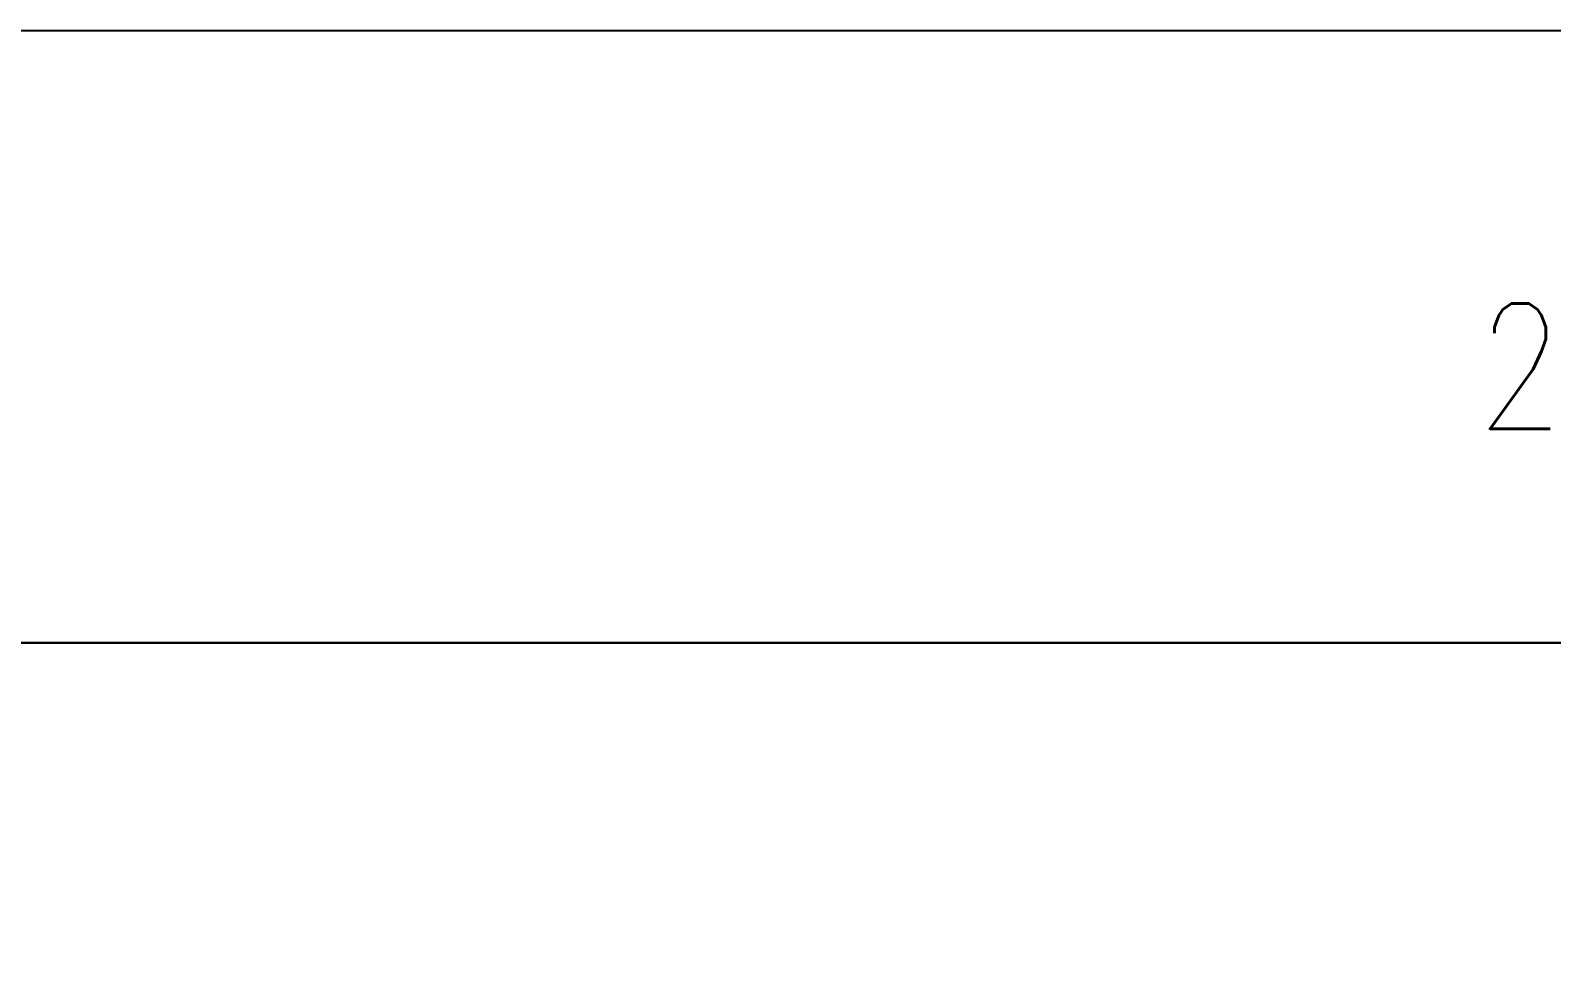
# Model space of a CAD drawing. Header units: millimetres. Extents: x -243837 to -5443, y 40 to 285140.
# Drawn here: x -28652 to -22408, y 138554 to 142335 of the extents above; entities that cross this region are included whole.
import ezdxf
from ezdxf.enums import TextEntityAlignment as Align

# ---------------------------------------------------------------- set-up
doc = ezdxf.new("R2010")
doc.units = ezdxf.units.MM
doc.layers.add('NANDAL', color=255, linetype='Continuous')
doc.styles.add('romans', font='romans.shx', dxfattribs={"width": 0.7})

# ---------------------------------------------------------------- blocks, each defined once
blk = doc.blocks.new('A$C71E5680D')
at = {"layer": 'NANDAL', "color": 7, "linetype": 'Continuous'}
for points in [[(-481.007, 260.48), (-75.007, 260.48), (-75.007, -22.52), (-481.007, -22.52)], [(-476.007, 255.48), (-80.007, 255.48), (-80.007, -17.52), (-476.007, -17.52)]]:
    blk.add_lwpolyline(points, close=True, dxfattribs=at)
at = {"layer": 'NANDAL', "color": 7, "linetype": 'Continuous', "style": 'romans', "width": 0.8}
blk.add_text('2', height=1.023, dxfattribs=at).set_placement((-109.004, 257.74), align=Align.MIDDLE)
blk = doc.blocks.new('TITLE BLOCK NEW')
at = {"layer": 'NANDAL', "lineweight": 0, "ltscale": 2, "xscale": 707.7384074565863, "yscale": 707.7384080466584, "zscale": 707.7384082604353}
blk.add_blockref('A$C71E5680D', (340427, -184352), dxfattribs=at)

msp = doc.modelspace()

# ---------------------------------------------------------------- linework, layer by layer
msp.add_line((-7957.27, 139821.28), (-53588.99, 139821.28))

# ---------------------------------------------------------------- block references
at = {"xscale": 0.7104450567211452, "yscale": 0.7104450567211452, "zscale": 0.7104450567211452}
msp.add_blockref('TITLE BLOCK NEW', (-209583.78, 142335.33), dxfattribs=at)

doc.saveas('drawing.dxf')
